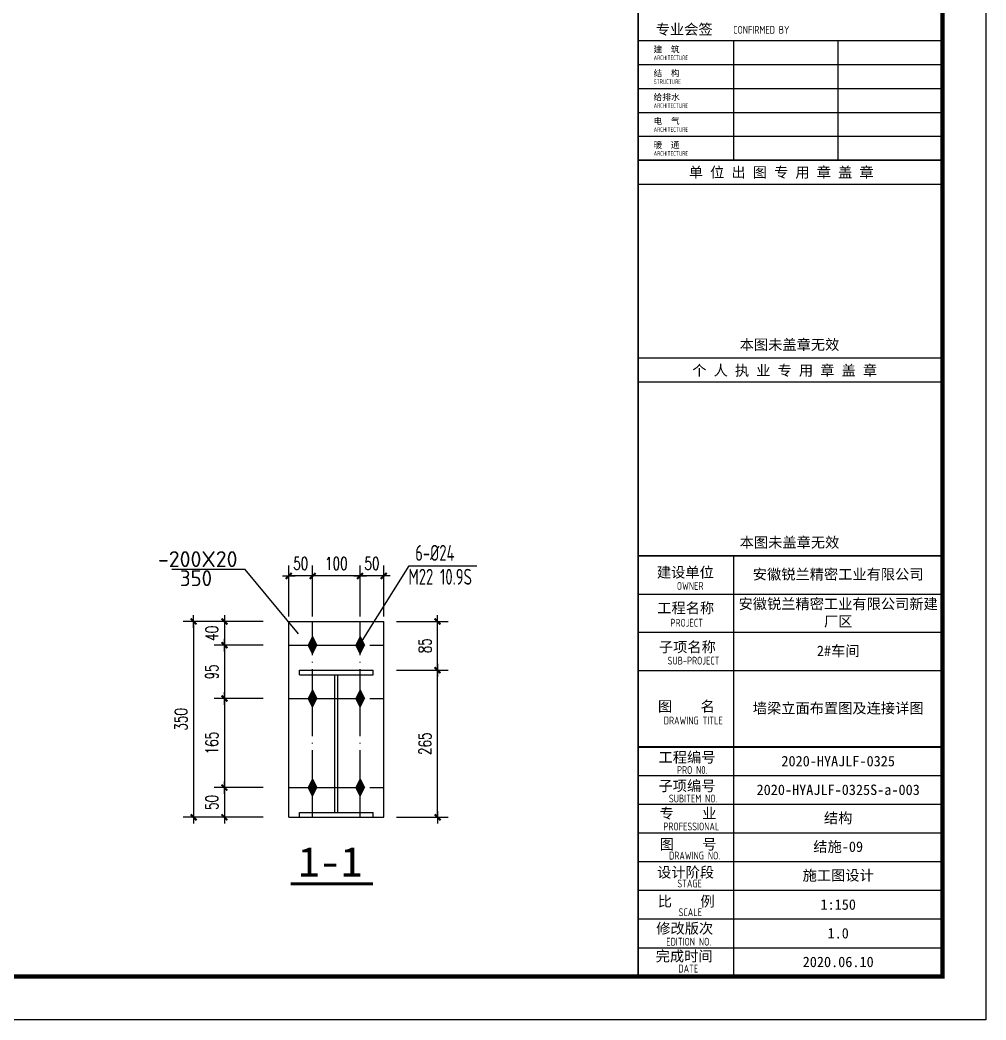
# Model space of a CAD drawing. Extents: x 492302 to 683319, y -252071 to 755100.
# Drawn here: x 596744 to 630074, y -34730 to -222 of the extents above; entities that cross this region are included whole.
import ezdxf
from ezdxf.enums import TextEntityAlignment as Align

# ---------------------------------------------------------------- set-up
doc = ezdxf.new("R2010")
doc.units = 0
doc.header["$LTSCALE"] = 1000
doc.header["$MEASUREMENT"] = 0
doc.linetypes.add('DOTE', pattern=[2.42, 2, -0.2, 0.02, -0.2])
doc.layers.get('Defpoints').update_dxf_attribs({"color": 250})
for name, color, linetype in [('3T_WOOD', 21, 'Continuous'), ('DOTE', 14, 'DOTE'), ('PUB_DIM', 171, 'Continuous'), ('PUB_TITLE', 171, 'Continuous'), ('TK', 4, 'Continuous')]:
    doc.layers.add(name, color=color, linetype=linetype)
doc.layers.add('尺寸标注', color=9, linetype='Continuous', lineweight=18)
doc.styles.add('-宋体', font='', dxfattribs={"width": 0.8})
doc.styles.add('DIM_FONT', font='SIMPLEX', dxfattribs={"width": 0.7, "bigfont": 'GBCBIG'})
doc.styles.add('TSSD_REIN', font='tssdeng.shx', dxfattribs={"width": 0.7, "bigfont": 'tssdchn.shx'})
doc.styles.add('图签宋体', font='', dxfattribs={"height": 300})
doc.styles.get('-宋体').set_extended_font_data('SimSun')
doc.styles.get('图签宋体').set_extended_font_data('NSimSun')
doc.dimstyles.new('DIMN', dxfattribs={"dimtxt": 300, "dimasz": 100, "dimexe": 250, "dimexo": 300, "dimgap": 150, "dimtad": 1, "dimdec": 0, "dimzin": 0, "dimdsep": 46, "dimtxsty": 'DIM_FONT', "dimblk": 'ARCHTICK', "dimcen": 0.09, "dimclrt": 7, "dimazin": 2, "dimtfac": 1, "dimtdec": 0, "dimtix": 1, "dimtmove": 2, "dimatfit": 3, "dimfxl": 0, "dimtolj": 1, "dimtzin": 0, "dimarcsym": 0})

# ---------------------------------------------------------------- blocks, each defined once
blk = doc.blocks.new('GeYuanFrame_57081753', base_point=(20.09, 4.53))
at = {"layer": 'PUB_TITLE'}
for points in [[(803.09, 202.33), (803.09, 229.83)], [(827.09, 202.33), (827.09, 229.83)], [(803.09, 14.53), (803.09, 111.33)]]:
    blk.add_lwpolyline(points, dxfattribs=at)
at = {"layer": 'TK'}
for p, q in [((781.09, 102.53), (851.09, 102.53)), ((781.09, 93.73), (851.09, 93.73)), ((781.09, 84.93), (803.09, 84.93)), ((781.09, 84.93), (851.09, 84.93)), ((781.09, 67.37), (851.09, 67.37)), ((781.09, 67.33), (851.09, 67.33)), ((781.09, 60.77), (851.09, 60.77)), ((781.09, 54.17), (851.09, 54.17)), ((781.09, 47.57), (851.09, 47.57)), ((781.09, 40.97), (851.09, 40.97)), ((781.09, 34.37), (851.09, 34.37)), ((781.09, 27.77), (851.09, 27.77)), ((781.09, 21.17), (851.09, 21.17)), ((781.09, 14.53), (851.09, 14.53))]:
    blk.add_line(p, q, dxfattribs=at)
blk.add_lwpolyline([(20.09, 4.53), (20.09, 598.53), (861.09, 598.53), (861.09, 4.53)], close=True, dxfattribs=at)
at = {"layer": 'TK', "const_width": 1}
blk.add_lwpolyline([(45.09, 588.53), (851.09, 588.53), (851.09, 14.53), (45.09, 14.53)], close=True, dxfattribs=at)
at = {"layer": 'TK'}
for points, const_width in [([(781.09, 588.53), (781.09, 14.53)], 0.4), ([(781.09, 202.33), (851.09, 202.33)], 0.35), ([(781.09, 156.83), (851.09, 156.83)], 0.35), ([(781.09, 111.33), (851.09, 111.33)], 0.35), ([(781.09, 67.37), (851.09, 67.37)], 0.35)]:
    blk.add_lwpolyline(points, dxfattribs=dict(at, const_width=const_width))
for points in [[(781.09, 229.83), (851.09, 229.83)], [(781.09, 224.33), (851.09, 224.33)], [(781.09, 218.83), (851.09, 218.83)], [(781.09, 213.33), (851.09, 213.33)], [(781.09, 207.83), (851.09, 207.83)], [(781.09, 202.33), (851.09, 202.33)], [(781.09, 196.83), (851.09, 196.83)], [(781.09, 151.33), (851.09, 151.33)]]:
    blk.add_lwpolyline(points, dxfattribs=at)
at = {"layer": 'TK', "style": '图签宋体'}
for s, height, p in [('专业会签', 2.4, (785.12, 231.24)), ('建  筑', 1.44, (784.61, 227.11)), ('结  构', 1.44, (784.61, 221.61)), ('给排水', 1.44, (784.61, 216.11)), ('电  气', 1.44, (784.61, 210.61)), ('暖  通', 1.44, (784.61, 205.11)), ('单 位 出 图 专 用 章 盖 章', 2.4, (792.72, 198.35)), ('本图未盖章无效', 2.4, (804.43, 158.7)), ('个 人 执 业 专 用 章 盖 章', 2.4, (793.52, 152.77)), ('本图未盖章无效', 2.4, (804.43, 113.2)), ('建设单位', 2.4, (785.39, 106.33)), ('工程名称', 2.4, (785.47, 98.12)), ('子项名称', 2.4, (785.85, 89.14)), ('图    名', 2.4, (785.63, 75.5)), ('工程编号', 2.4, (785.77, 63.77)), ('子项编号', 2.4, (785.77, 57.19)), ('专    业', 2.4, (786.01, 50.88)), ('图    号', 2.4, (786.02, 43.77)), ('设计阶段', 2.4, (785.45, 37.32)), ('比    例', 2.4, (785.59, 30.63)), ('修改版次', 2.4, (785.24, 24.41)), ('完成时间', 2.4, (785.11, 18.02))]:
    blk.add_text(s, height=height, dxfattribs=at).set_placement(p)
at = {"layer": 'TK', "style": 'TSSD_REIN'}
for s, height, width, p in [('CONFIRMED BY', 1.8, 0.7, (802.94, 231.42)), ('ARCHITECTURE', 1.08, 0.7, (784.65, 225.34)), ('STRUCTURE', 1.08, 0.7, (784.65, 219.84)), ('ARCHITECTURE', 1.08, 0.7, (784.65, 214.34)), ('ARCHITECTURE', 1.08, 0.7, (784.65, 208.84)), ('ARCHITECTURE', 1.08, 0.7, (784.65, 203.34)), ('OWNER', 1.8, 0.7, (789.98, 103.48)), ('PROJECT', 1.8, 0.7, (788.52, 95.02)), ('SUB-PROJECT', 1.8, 0.7, (787.86, 86.3)), ('DRAWING TITLE', 1.8, 0.7, (786.97, 72.53)), ('PRO N0.', 1.8, 0.7, (790.01, 61.15)), ('SUBITEM NO.', 1.8, 0.7, (788.15, 54.58)), ('PROFESSIONAL', 1.8, 0.8, (786.88, 48.15)), ('DRAWING NO.', 1.8, 0.7, (788.19, 41.45)), ('STAGE', 1.8, 0.7, (790.09, 35.03)), ('SCALE', 1.8, 0.7, (790.38, 28.42)), ('EDITION NO.', 1.8, 0.8, (787.53, 21.64)), ('DATE', 1.8, 0.7, (790.33, 15.45))]:
    blk.add_text(s, height=height, dxfattribs=dict(at, width=width)).set_placement(p)
at = {"layer": 'TK', "char_height": 2.4, "width": 48, "attachment_point": 5, "style": '图签宋体'}
for s, insert in [('安徽锐兰精密工业有限公司', (827.09, 106.93)), ('安徽锐兰精密工业有限公司新建厂区', (827.09, 98.13)), ('2#车间', (827.09, 89.33)), ('墙梁立面布置图及连接详图', (827.09, 76.13)), ('2020-HYAJLF-0325', (827.09, 64.07)), ('2020-HYAJLF-0325S-a-003', (827.09, 57.47)), ('结构', (827.09, 50.87)), ('结施-09', (827.09, 44.27)), ('施工图设计', (827.09, 37.67)), ('1:150', (827.09, 31.07)), ('1.0', (827.09, 24.47)), ('2020.06.10', (827.09, 17.88))]:
    blk.add_mtext(s, dxfattribs=dict(at, insert=insert))
blk = doc.blocks.new('_DIMX')
blk.add_line((-150, 0), (150, 0))
at = {"const_width": 50}
blk.add_lwpolyline([(-70, -70), (70, 70)], dxfattribs=at)
blk = doc.blocks.new('*D872')
at = {"layer": 'Defpoints', "color": 0}
for p in [(3164519, -11337), (3162244, -17184), (3164519, -17184)]:
    blk.add_point(p, dxfattribs=at)
at = {"layer": 'PUB_DIM', "color": 0, "lineweight": -2}
for p, q in [((3164144, -11337), (3161932, -11337)), ((3162244, -11338), (3162244, -17183)), ((3164144, -17184), (3161932, -17184))]:
    blk.add_line(p, q, dxfattribs=at)
at = {"layer": 'PUB_DIM', "color": 0, "lineweight": -2, "xscale": 1.25, "yscale": 1.25, "zscale": 1.25}
for p, rotation in [((3162244, -11337), 90), ((3162244, -17184), 270)]:
    blk.add_blockref('_DIMX', p, dxfattribs=dict(at, rotation=rotation))
at = {"layer": 'PUB_DIM', "color": 7, "insert": (3161869, -14260), "char_height": 375, "attachment_point": 5, "rotation": 90, "style": 'DIM_FONT'}
blk.add_mtext('\\A1;350', dxfattribs=at)
blk = doc.blocks.new('_ArchTick')
at = {"color": 0, "linetype": 'ByBlock', "const_width": 0.4}
blk.add_lwpolyline([(-0.5, -0.5), (0.5, 0.5)], dxfattribs=at)
blk = doc.blocks.new('*D873')
at = {"layer": 'Defpoints', "color": 0}
for p in [(3164692, -11337), (3163165, -12045), (3164692, -12045)]:
    blk.add_point(p, dxfattribs=at)
at = {"layer": 'PUB_DIM', "color": 0, "lineweight": -2}
for p, q in [((3164317, -11337), (3162853, -11337)), ((3163165, -11335), (3163165, -11334)), ((3163165, -11337), (3163165, -12045)), ((3164317, -12045), (3162853, -12045)), ((3163165, -12047), (3163165, -12048))]:
    blk.add_line(p, q, dxfattribs=at)
at = {"layer": 'PUB_DIM', "color": 0, "lineweight": -2, "xscale": 1.25, "yscale": 1.25, "zscale": 1.25}
for p, rotation in [((3163165, -11337), 270), ((3163165, -12045), 90)]:
    blk.add_blockref('_DIMX', p, dxfattribs=dict(at, rotation=rotation))
at = {"layer": 'PUB_DIM', "color": 7, "insert": (3162790, -11691), "char_height": 375, "attachment_point": 5, "rotation": 90, "style": 'DIM_FONT'}
blk.add_mtext('\\A1;40', dxfattribs=at)
blk = doc.blocks.new('*D874')
at = {"layer": 'Defpoints', "color": 0}
for p in [(3164692, -12045), (3163165, -13640), (3164692, -13640)]:
    blk.add_point(p, dxfattribs=at)
at = {"layer": 'PUB_DIM', "color": 0, "lineweight": -2}
for p, q in [((3164317, -12045), (3162853, -12045)), ((3163165, -12047), (3163165, -13639)), ((3164317, -13640), (3162853, -13640))]:
    blk.add_line(p, q, dxfattribs=at)
at = {"layer": 'PUB_DIM', "color": 0, "lineweight": -2, "xscale": 1.25, "yscale": 1.25, "zscale": 1.25}
for p, rotation in [((3163165, -12045), 90), ((3163165, -13640), 270)]:
    blk.add_blockref('_DIMX', p, dxfattribs=dict(at, rotation=rotation))
at = {"layer": 'PUB_DIM', "color": 7, "insert": (3162790, -12843), "char_height": 375, "attachment_point": 5, "rotation": 90, "style": 'DIM_FONT'}
blk.add_mtext('\\A1;95', dxfattribs=at)
blk = doc.blocks.new('*D875')
at = {"layer": 'Defpoints', "color": 0}
for p in [(3164692, -16298), (3163165, -17184), (3164692, -17184)]:
    blk.add_point(p, dxfattribs=at)
at = {"layer": 'PUB_DIM', "color": 0, "lineweight": -2}
for p, q in [((3164317, -16298), (3162853, -16298)), ((3163165, -16299), (3163165, -17183)), ((3164317, -17184), (3162853, -17184))]:
    blk.add_line(p, q, dxfattribs=at)
at = {"layer": 'PUB_DIM', "color": 0, "lineweight": -2, "xscale": 1.25, "yscale": 1.25, "zscale": 1.25}
for p, rotation in [((3163165, -16298), 90), ((3163165, -17184), 270)]:
    blk.add_blockref('_DIMX', p, dxfattribs=dict(at, rotation=rotation))
at = {"layer": 'PUB_DIM', "color": 7, "insert": (3162790, -16741), "char_height": 375, "attachment_point": 5, "rotation": 90, "style": 'DIM_FONT'}
blk.add_mtext('\\A1;50', dxfattribs=at)
blk = doc.blocks.new('*D876')
at = {"layer": 'Defpoints', "color": 0}
for p in [(3164692, -13640), (3163165, -16298), (3164692, -16298)]:
    blk.add_point(p, dxfattribs=at)
at = {"layer": 'PUB_DIM', "color": 0, "lineweight": -2}
for p, q in [((3164317, -13640), (3162853, -13640)), ((3163165, -13641), (3163165, -16297)), ((3164317, -16298), (3162853, -16298))]:
    blk.add_line(p, q, dxfattribs=at)
at = {"layer": 'PUB_DIM', "color": 0, "lineweight": -2, "xscale": 1.25, "yscale": 1.25, "zscale": 1.25}
for p, rotation in [((3163165, -13640), 90), ((3163165, -16298), 270)]:
    blk.add_blockref('_DIMX', p, dxfattribs=dict(at, rotation=rotation))
at = {"layer": 'PUB_DIM', "color": 7, "insert": (3162790, -14969), "char_height": 375, "attachment_point": 5, "rotation": 90, "style": 'DIM_FONT'}
blk.add_mtext('\\A1;165', dxfattribs=at)
blk = doc.blocks.new('*D877')
at = {"layer": 'Defpoints', "color": 0}
for p in [(3167212, -9980), (3167212, -11561), (3167921, -11561)]:
    blk.add_point(p, dxfattribs=at)
at = {"layer": 'PUB_DIM', "color": 0, "lineweight": -2}
for p, q in [((3167212, -11186), (3167212, -9668)), ((3167921, -11186), (3167921, -9668)), ((3167211, -9980), (3167210, -9980)), ((3167921, -9980), (3167212, -9980)), ((3167922, -9980), (3167924, -9980))]:
    blk.add_line(p, q, dxfattribs=at)
at = {"layer": 'PUB_DIM', "color": 0, "lineweight": -2, "xscale": 1.25, "yscale": 1.25, "zscale": 1.25}
blk.add_blockref('_DIMX', (3167212, -9980), dxfattribs=at)
at = {"layer": 'PUB_DIM', "color": 0, "lineweight": -2, "xscale": 1.25, "yscale": 1.25, "zscale": 1.25, "rotation": 180}
blk.add_blockref('_DIMX', (3167921, -9980), dxfattribs=at)
at = {"layer": 'PUB_DIM', "color": 7, "insert": (3167567, -9605), "char_height": 375, "attachment_point": 5, "style": 'DIM_FONT'}
blk.add_mtext('\\A1;50', dxfattribs=at)
blk = doc.blocks.new('*D878')
at = {"layer": 'Defpoints', "color": 0}
for p in [(3165795, -9980), (3165795, -11561), (3167212, -11561)]:
    blk.add_point(p, dxfattribs=at)
at = {"layer": 'PUB_DIM', "color": 0, "lineweight": -2}
for p, q in [((3165795, -11186), (3165795, -9668)), ((3167212, -11186), (3167212, -9668)), ((3167211, -9980), (3165796, -9980))]:
    blk.add_line(p, q, dxfattribs=at)
at = {"layer": 'PUB_DIM', "color": 0, "lineweight": -2, "xscale": 1.25, "yscale": 1.25, "zscale": 1.25, "rotation": 180}
blk.add_blockref('_DIMX', (3165795, -9980), dxfattribs=at)
at = {"layer": 'PUB_DIM', "color": 0, "lineweight": -2, "xscale": 1.25, "yscale": 1.25, "zscale": 1.25}
blk.add_blockref('_DIMX', (3167212, -9980), dxfattribs=at)
at = {"layer": 'PUB_DIM', "color": 7, "insert": (3166504, -9605), "char_height": 375, "attachment_point": 5, "style": 'DIM_FONT'}
blk.add_mtext('\\A1;100', dxfattribs=at)
blk = doc.blocks.new('*D879')
at = {"layer": 'Defpoints', "color": 0}
for p in [(3165086, -9980), (3165086, -11561), (3165795, -11561)]:
    blk.add_point(p, dxfattribs=at)
at = {"layer": 'PUB_DIM', "color": 0, "lineweight": -2}
for p, q in [((3165086, -11186), (3165086, -9668)), ((3165795, -11186), (3165795, -9668)), ((3165085, -9980), (3165084, -9980)), ((3165795, -9980), (3165086, -9980)), ((3165796, -9980), (3165797, -9980))]:
    blk.add_line(p, q, dxfattribs=at)
at = {"layer": 'PUB_DIM', "color": 0, "lineweight": -2, "xscale": 1.25, "yscale": 1.25, "zscale": 1.25}
blk.add_blockref('_DIMX', (3165086, -9980), dxfattribs=at)
at = {"layer": 'PUB_DIM', "color": 0, "lineweight": -2, "xscale": 1.25, "yscale": 1.25, "zscale": 1.25, "rotation": 180}
blk.add_blockref('_DIMX', (3165795, -9980), dxfattribs=at)
at = {"layer": 'PUB_DIM', "color": 7, "insert": (3165441, -9605), "char_height": 375, "attachment_point": 5, "style": 'DIM_FONT'}
blk.add_mtext('\\A1;50', dxfattribs=at)
blk = doc.blocks.new('*D880')
at = {"layer": 'Defpoints', "color": 0}
for p in [(3167921, -11337), (3169526, -11337), (3167921, -12790)]:
    blk.add_point(p, dxfattribs=at)
at = {"layer": 'PUB_DIM', "color": 0, "lineweight": -2}
for p, q in [((3168296, -11337), (3169838, -11337)), ((3169526, -12788), (3169526, -11338)), ((3168296, -12790), (3169838, -12790))]:
    blk.add_line(p, q, dxfattribs=at)
at = {"layer": 'PUB_DIM', "color": 0, "lineweight": -2, "xscale": 1.25, "yscale": 1.25, "zscale": 1.25}
for p, rotation in [((3169526, -11337), 90), ((3169526, -12790), 270)]:
    blk.add_blockref('_DIMX', p, dxfattribs=dict(at, rotation=rotation))
at = {"layer": 'PUB_DIM', "color": 7, "insert": (3169151, -12063), "char_height": 375, "attachment_point": 5, "rotation": 90, "style": 'DIM_FONT'}
blk.add_mtext('\\A1;85', dxfattribs=at)
blk = doc.blocks.new('*D881')
at = {"layer": 'Defpoints', "color": 0}
for p in [(3167921, -12790), (3169526, -12790), (3167921, -17184)]:
    blk.add_point(p, dxfattribs=at)
at = {"layer": 'PUB_DIM', "color": 0, "lineweight": -2}
for p, q in [((3168296, -12790), (3169838, -12790)), ((3169526, -17183), (3169526, -12791)), ((3168296, -17184), (3169838, -17184))]:
    blk.add_line(p, q, dxfattribs=at)
at = {"layer": 'PUB_DIM', "color": 0, "lineweight": -2, "xscale": 1.25, "yscale": 1.25, "zscale": 1.25}
for p, rotation in [((3169526, -12790), 90), ((3169526, -17184), 270)]:
    blk.add_blockref('_DIMX', p, dxfattribs=dict(at, rotation=rotation))
at = {"layer": 'PUB_DIM', "color": 7, "insert": (3169151, -14987), "char_height": 375, "attachment_point": 5, "rotation": 90, "style": 'DIM_FONT'}
blk.add_mtext('\\A1;265', dxfattribs=at)
blk = doc.blocks.new('234324432')
for p, q in [((3165086.2, -11336.6), (3167921.2, -11336.6)), ((3165086.2, -17183.8), (3165086.2, -11336.6)), ((3167921.2, -17183.8), (3167921.2, -11336.6)), ((3165795, -11787.9), (3165664.1, -12045.3)), ((3165795, -11787.9), (3165925.8, -12045.3)), ((3167212.5, -11787.9), (3167081.6, -12045.3)), ((3167212.5, -11787.9), (3167343.3, -12045.3)), ((3165795, -12302.8), (3165664.1, -12045.3)), ((3165795, -12302.8), (3165925.8, -12045.3)), ((3167212.5, -12302.8), (3167081.6, -12045.3)), ((3167212.5, -12302.8), (3167343.3, -12045.3)), ((3165405.1, -12789.5), (3167602.3, -12789.5)), ((3165405.1, -12931.3), (3165405.1, -12789.5)), ((3167602.3, -12931.3), (3167602.3, -12789.5)), ((3165405.1, -12931.3), (3167602.3, -12931.3)), ((3166459.4, -17042), (3166459.4, -12931.3)), ((3166548, -17042), (3166548, -12931.3)), ((3165795, -13382.6), (3165664.1, -13640)), ((3165795, -13382.6), (3165925.8, -13640)), ((3167212.5, -13382.6), (3167081.6, -13640)), ((3167212.5, -13382.6), (3167343.3, -13640)), ((3165795, -13897.4), (3165664.1, -13640)), ((3165795, -13897.4), (3165925.8, -13640)), ((3167212.5, -13897.4), (3167081.6, -13640)), ((3167212.5, -13897.4), (3167343.3, -13640)), ((3165795, -16040.4), (3165664.1, -16297.8)), ((3165795, -16040.4), (3165925.8, -16297.8)), ((3167212.5, -16040.4), (3167081.6, -16297.8)), ((3167212.5, -16040.4), (3167343.3, -16297.8)), ((3165795, -16555.3), (3165664.1, -16297.8)), ((3165795, -16555.3), (3165925.8, -16297.8)), ((3167212.5, -16555.3), (3167081.6, -16297.8)), ((3167212.5, -16555.3), (3167343.3, -16297.8)), ((3165086.2, -17183.8), (3167921.2, -17183.8)), ((3165405.1, -17042), (3167602.3, -17042)), ((3165405.1, -17183.8), (3165405.1, -17042)), ((3167602.3, -17183.8), (3167602.3, -17042))]:
    blk.add_line(p, q)
for points in [[(3165370, -11710.4), (3163786.6, -9787.9), (3161598.1, -9787.9)], [(3167277.9, -11916.6), (3168682, -9679), (3170693.5, -9679)]]:
    blk.add_lwpolyline(points)
at = {"const_width": 88.6}
blk.add_lwpolyline([(3165145.6, -19173.4), (3167594.5, -19173.4)], dxfattribs=at)
for points in [[(3165795, -11787.9), (3165664.1, -12045.3), (3165795, -12045.3)], [(3165795, -11787.9), (3165925.8, -12045.3), (3165795, -12045.3)], [(3167212.5, -11787.9), (3167081.6, -12045.3), (3167212.5, -12045.3)], [(3167212.5, -11787.9), (3167343.3, -12045.3), (3167212.5, -12045.3)], [(3165795, -12302.8), (3165664.1, -12045.3), (3165795, -12045.3)], [(3165795, -12302.8), (3165925.8, -12045.3), (3165795, -12045.3)], [(3167212.5, -12302.8), (3167081.6, -12045.3), (3167212.5, -12045.3)], [(3167212.5, -12302.8), (3167343.3, -12045.3), (3167212.5, -12045.3)], [(3165795, -13382.6), (3165664.1, -13640), (3165795, -13640)], [(3165795, -13382.6), (3165925.8, -13640), (3165795, -13640)], [(3167212.5, -13382.6), (3167081.6, -13640), (3167212.5, -13640)], [(3167212.5, -13382.6), (3167343.3, -13640), (3167212.5, -13640)], [(3165795, -13897.4), (3165664.1, -13640), (3165795, -13640)], [(3165795, -13897.4), (3165925.8, -13640), (3165795, -13640)], [(3167212.5, -13897.4), (3167081.6, -13640), (3167212.5, -13640)], [(3167212.5, -13897.4), (3167343.3, -13640), (3167212.5, -13640)], [(3165795, -16040.4), (3165664.1, -16297.8), (3165795, -16297.8)], [(3165795, -16040.4), (3165925.8, -16297.8), (3165795, -16297.8)], [(3167212.5, -16040.4), (3167081.6, -16297.8), (3167212.5, -16297.8)], [(3167212.5, -16040.4), (3167343.3, -16297.8), (3167212.5, -16297.8)], [(3165795, -16555.3), (3165664.1, -16297.8), (3165795, -16297.8)], [(3165795, -16555.3), (3165925.8, -16297.8), (3165795, -16297.8)], [(3167212.5, -16555.3), (3167081.6, -16297.8), (3167212.5, -16297.8)], [(3167212.5, -16555.3), (3167343.3, -16297.8), (3167212.5, -16297.8)]]:
    blk.add_solid(points)
at = {"layer": 'DOTE'}
for p, q in [((3165795, -17183.8), (3165795, -11336.6)), ((3167212.5, -17183.8), (3167212.5, -11336.6)), ((3165086.2, -12045.3), (3167921.2, -12045.3)), ((3165086.2, -13640), (3167921.2, -13640)), ((3165086.2, -16297.8), (3167921.2, -16297.8))]:
    blk.add_line(p, q, dxfattribs=at)
at = {"style": '-宋体', "width": 1.058226}
blk.add_text('1-1', height=885.94, dxfattribs=at).set_placement((3165365.9, -18951.5))
at = {"layer": '尺寸标注', "color": 7, "style": 'TSSD_REIN'}
for s, width, p, p2 in [('-200X20', 0.928304, (3161179.9, -9714.9), (3163554.2, -9714.9)), ('350', 0.969873, (3161836.4, -10283), (3162793.2, -10283))]:
    blk.add_text(s, height=475, dxfattribs=dict(at, width=width)).set_placement(p, p2, align=Align.FIT)
at = {"layer": '尺寸标注', "color": 7, "style": 'TSSD_REIN', "width": 0.7}
for s, p in [('6-%%C24', (3168857.9, -9527.3)), ('M22 10.9S', (3168655, -10240.9))]:
    blk.add_text(s, height=475, dxfattribs=at).set_placement(p)
at = {"layer": 'PUB_DIM'}
for p1, p2, distance, text, picture, middle in [((3165795, -11560.6), (3165086.2, -11560.6), -1580.2, '50', '*D879', (3165440.6, -9605.4)), ((3167212.5, -11560.6), (3165795, -11560.6), -1580.2, '100', '*D878', (3166503.7, -9605.4)), ((3167921.2, -11560.6), (3167212.5, -11560.6), -1580.2, '50', '*D877', (3167566.8, -9605.4)), ((3164519.2, -11336.6), (3164519.2, -17183.8), -2274.8, '350', '*D872', (3161869.4, -14260.2)), ((3164691.8, -11336.6), (3164691.8, -12045.3), -1526.5, '40', '*D873', (3162790.3, -11691)), ((3167921.2, -12789.5), (3167921.2, -11336.6), -1604.7, '85', '*D880', (3169150.9, -12063)), ((3164691.8, -12045.3), (3164691.8, -13640), -1526.5, '95', '*D874', (3162790.3, -12842.7)), ((3167921.2, -17183.8), (3167921.2, -12789.5), -1604.7, '265', '*D881', (3169150.9, -14986.6)), ((3164691.8, -13640), (3164691.8, -16297.8), -1526.5, '165', '*D876', (3162790.3, -14968.9)), ((3164691.8, -16297.8), (3164691.8, -17183.8), -1526.5, '50', '*D875', (3162790.3, -16740.8))]:
    dim = blk.add_aligned_dim(p1=p1, p2=p2, distance=distance, text=text, dimstyle='DIMN', override={"dimscale": 1.25, "dimlfac": 0.8, "dimadec": 0}, dxfattribs=at)
    dim.commit()
    dim.dimension.update_dxf_attribs({"geometry": picture, "text_midpoint": middle})

msp = doc.modelspace()

# ---------------------------------------------------------------- block references
at = {"layer": '3T_WOOD'}
for name, p, xscale, yscale, zscale in [('GeYuanFrame_57081753', (503924.3, -34730.2), 150, 150, 150), ('234324432', (-3052820.3, -7871.3), 1.155999970622361, 1.155999971553683, 1.1559999711)]:
    msp.add_blockref(name, p, dxfattribs=dict(at, xscale=xscale, yscale=yscale, zscale=zscale))

doc.saveas('drawing.dxf')
